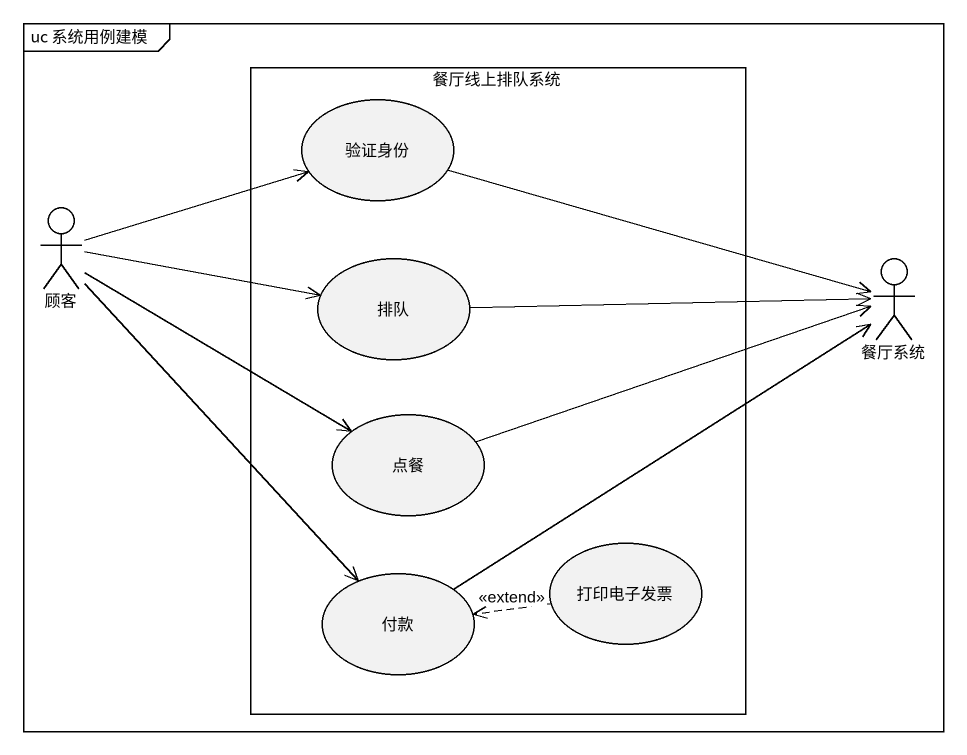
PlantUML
@startuml
mainframe uc 系统用例建模
rectangle 餐厅线上排队系统 {
  usecase 验证身份
  usecase 排队
  usecase 点餐
  usecase 打印电子发票
  usecase 付款
}
actor 顾客
actor 餐厅系统
验证身份 -right-> 餐厅系统
顾客 -right-> 验证身份
顾客 -right-> 排队
顾客 -right-> 点餐
顾客 --> 付款
排队 -right-> 餐厅系统
点餐 -right-> 餐厅系统
打印电子发票 .left.> 付款 : <<extend>>
付款 -up-> 餐厅系统
@enduml
